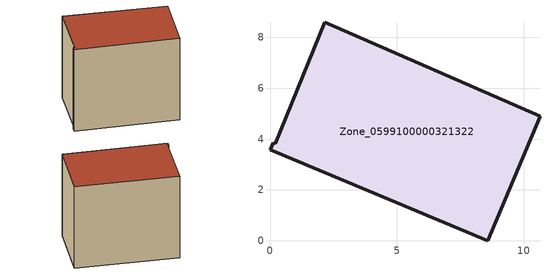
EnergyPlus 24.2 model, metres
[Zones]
Zone_0599100000321322
 floor ground (C_G): 0,3.57 0.12,3.86 0.21,3.81 2.15,8.6 10.63,4.89 8.58,0 z0
 wall outside (C_F): 0,3.57 8.58,0 10.63,4.89 2.15,8.6 0.21,3.81 0.12,3.86 0,3.57 z0:8.31
 roof outside (C_R): 0.12,3.86 0,3.57 8.58,0 10.63,4.89 2.15,8.6 0.21,3.81 z8.31
[BUILDING]
Pand.0599100000321322: North Axis=0; Terrain=City; Loads Convergence Tolerance Value=0.04; Temperature Convergence Tolerance Value=0.4; Solar Distribution=FullExterior; Maximum Number of Warmup Days=25; Minimum Number of Warmup Days=1
[Site:Location]
Rotterdam.The.Hague.AP_ZH_NLD Design_Conditions: Latitude=51.96; Longitude=4.45; Time Zone=1; Elevation=-4.5
[SITE:GROUNDTEMPERATURE:BUILDINGSURFACE]
18, 18, 18, 18, 18, 18, 18, 18, 18, 18, 18, 18
[MATERIAL] Thermal Absorptance=0.9; Solar Absorptance=0.7; Visible Absorptance=0.7
Name | Roughness | Thickness | Conductivity | Density | Specific Heat
G.TC.1975-1991 | MediumSmooth | 0.15 | 0.288461 | 540 | 1210
F.TC.1975-1991 | Rough | 0.3 | 0.230769 | 1920 | 840
R.TC.1975-1991 | MediumRough | 0.2 | 0.153846 | 1500 | 1000
[CONSTRUCTION]
C_G: G.TC.1975-1991
C_F: F.TC.1975-1991
C_R: R.TC.1975-1991
[ZONE]
Zone_0599100000321322: Type=1; Multiplier=1; Ceiling Height=Autocalculate; Volume=Autocalculate; Floor Area=autocalculate; Part of Total Floor Area=Yes
[ZONEINFILTRATION:DESIGNFLOWRATE]
Infil_Zone_0599100000321322: Zone or ZoneList or Space or SpaceList=Zone_0599100000321322; Schedule=AlwaysOn; Design Flow Rate Calculation Method=Flow/Area; Flow Rate per Floor Area=0.003; Constant Term Coefficient=1; Temperature Term Coefficient=0; Velocity Term Coefficient=0; Velocity Squared Term Coefficient=0
[HVACTEMPLATE:ZONE:IDEALLOADSAIRSYSTEM]
Zone_0599100000321322: Maximum Heating Supply Air Temperature=50; Minimum Cooling Supply Air Temperature=13; Maximum Heating Supply Air Humidity Ratio=0.0156; Minimum Cooling Supply Air Humidity Ratio=0.0077; Heating Limit=NoLimit; Cooling Limit=NoLimit; Dehumidification Control Type=ConstantSensibleHeatRatio; Cooling Sensible Heat Ratio=0.7; Dehumidification Setpoint=60; Humidification Control Type=None; Humidification Setpoint=30; Outdoor Air Method=None; Outdoor Air Flow Rate per Person=0.00944; Outdoor Air Flow Rate per Zone Floor Area=0; Outdoor Air Flow Rate per Zone=0; Demand Controlled Ventilation Type=None; Outdoor Air Economizer Type=NoEconomizer; Heat Recovery Type=None; Sensible Heat Recovery Effectiveness=0.7; Latent Heat Recovery Effectiveness=0.65
[ZONECONTROL:THERMOSTAT]
ThermostatControl_Zone_0599100000321322: Zone or ZoneList=Zone_0599100000321322; Control Type Schedule=DualSetpointControlType; Control 1=Thermostat_Zone_0599100000321322; Temperature Difference Between Cutout And Setpoint=0
[THERMOSTATSETPOINT:DUALSETPOINT]
Thermostat_Zone_0599100000321322: Heating Setpoint Temperature Schedule=HeatingSetpoint_Zone_0599100000321322; Cooling Setpoint Temperature Schedule=CoolingSetpoint_Zone_0599100000321322
[SCHEDULE:COMPACT]
HeatingSetpoint_Zone_0599100000321322: Through: 12/31, For: AllDays, Until: 24:00, 21
CoolingSetpoint_Zone_0599100000321322: Through: 12/31, For: AllDays, Until: 24:00, 24
DualSetpointControlType: Through: 12/31, For: AllDays, Until: 24:00, 4
AlwaysOn: Through: 12/31, For: AllDays, Until: 24:00, 1
